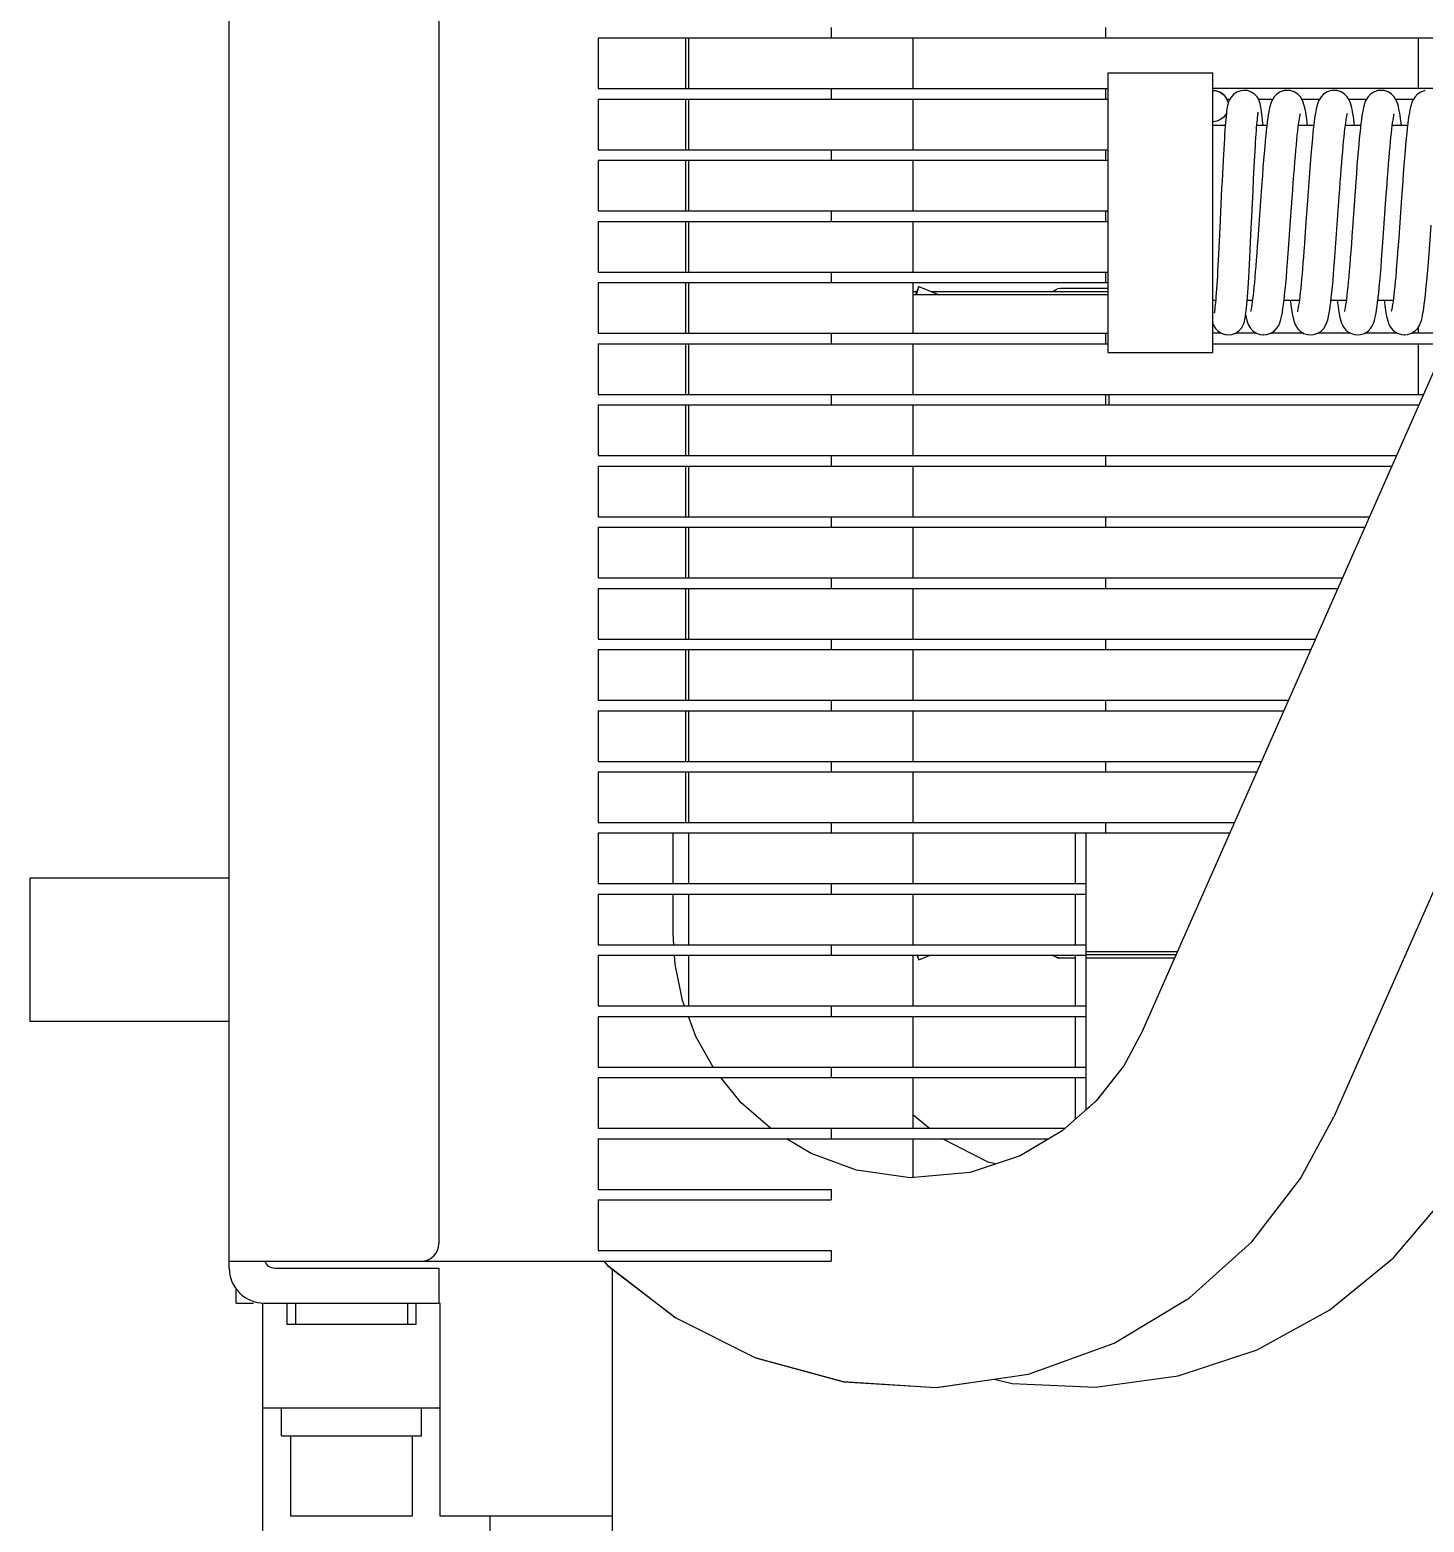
# Model space of a CAD drawing. Header units: millimetres. Extents: x 0 to 841, y 0 to 594.
# Drawn here: x 389.03 to 428.91, y 351.92 to 394.62 of the extents above; entities that cross this region are included whole.
import ezdxf

# ---------------------------------------------------------------- set-up
doc = ezdxf.new("R2010")
doc.units = ezdxf.units.MM
doc.header["$LTSCALE"] = 46.255
doc.layers.get('0').update_dxf_attribs({"linetype": 'CONTINUOUS'})
doc.layers.add('ASSEM_MEM', color=7, linetype='CONTINUOUS')

msp = doc.modelspace()

# ---------------------------------------------------------------- linework, layer by layer
at = {"color": 7, "linetype": 'CONTINUOUS'}
for p, q in [((394.727, 359.19), (394.727, 480.34)), ((400.727, 479.64), (400.727, 359.89)), ((411.947, 394.69), (411.947, 394.39)), ((419.79, 394.69), (419.79, 394.39)), ((405.277, 394.39), (430.624, 394.39)), ((405.277, 394.39), (405.277, 392.94)), ((407.777, 394.39), (407.777, 392.94)), ((407.871, 392.94), (407.871, 394.39)), ((414.277, 394.39), (414.277, 392.94)), ((428.736, 394.39), (428.736, 392.94)), ((419.857, 393.39), (422.857, 393.39)), ((419.857, 393.39), (419.857, 385.39)), ((422.857, 385.39), (422.857, 393.39)), ((405.277, 392.94), (419.857, 392.94)), ((411.947, 392.94), (411.947, 392.64)), ((419.79, 392.94), (419.79, 392.64)), ((430.624, 392.94), (422.857, 392.94)), ((422.857, 392.89), (422.863, 392.89)), ((423.757, 392.89), (423.75, 392.89)), ((423.761, 392.89), (423.757, 392.89)), ((405.277, 392.64), (419.857, 392.64)), ((405.277, 392.64), (405.277, 391.19)), ((407.777, 392.64), (407.777, 391.19)), ((407.871, 391.19), (407.871, 392.64)), ((414.277, 392.64), (414.277, 391.19)), ((423.264, 392.64), (423.35, 392.64)), ((424.164, 392.64), (424.575, 392.64)), ((425.402, 392.64), (425.916, 392.64)), ((426.744, 392.64), (427.259, 392.64)), ((428.086, 392.64), (428.601, 392.64)), ((422.857, 391.89), (423.218, 391.89)), ((424.12, 391.89), (424.406, 391.89)), ((425.31, 391.89), (425.748, 391.89)), ((426.652, 391.89), (427.09, 391.89)), ((427.995, 391.89), (428.432, 391.89)), ((405.277, 391.19), (419.857, 391.19)), ((411.947, 391.19), (411.947, 390.89)), ((419.79, 391.19), (419.79, 390.89)), ((405.277, 390.89), (419.857, 390.89)), ((405.277, 390.89), (405.277, 389.44)), ((407.777, 390.89), (407.777, 389.44)), ((407.871, 389.44), (407.871, 390.89)), ((414.277, 390.89), (414.277, 389.44)), ((424.011, 390.007), (424.029, 390.369)), ((423.952, 388.756), (424.011, 390.007)), ((405.277, 389.44), (419.857, 389.44)), ((411.947, 389.44), (411.947, 389.14)), ((419.79, 389.44), (419.79, 389.14)), ((405.277, 389.14), (419.857, 389.14)), ((405.277, 389.14), (405.277, 387.69)), ((407.777, 389.14), (407.777, 387.69)), ((407.871, 387.69), (407.871, 389.14)), ((414.277, 389.14), (414.277, 387.69)), ((423.062, 388.968), (423.043, 388.568)), ((405.277, 387.69), (419.857, 387.69)), ((405.277, 387.39), (419.857, 387.39)), ((405.277, 387.39), (405.277, 385.94)), ((407.777, 387.39), (407.777, 385.94)), ((407.871, 385.94), (407.871, 387.39)), ((411.947, 387.69), (411.947, 387.39)), ((414.277, 387.39), (414.277, 385.94)), ((419.79, 387.69), (419.79, 387.39)), ((422.857, 386.89), (422.943, 386.89)), ((423.845, 386.89), (423.995, 386.89)), ((424.899, 386.89), (425.337, 386.89)), ((426.241, 386.89), (426.679, 386.89)), ((427.584, 386.89), (428.021, 386.89)), ((428.736, 386.106), (428.736, 385.94)), ((405.277, 385.94), (419.857, 385.94)), ((405.277, 385.64), (419.857, 385.64)), ((405.277, 385.64), (405.277, 384.19)), ((407.777, 385.64), (407.777, 384.19)), ((407.871, 384.19), (407.871, 385.64)), ((411.947, 385.94), (411.947, 385.64)), ((414.277, 385.64), (414.277, 384.19)), ((419.79, 385.94), (419.79, 385.64)), ((429.638, 385.895), (420.831, 365.939)), ((423.101, 385.94), (422.857, 385.94)), ((422.857, 385.64), (429.525, 385.64)), ((424.112, 385.94), (423.512, 385.94)), ((424.218, 385.902), (424.314, 385.89)), ((424.309, 385.892), (424.317, 385.892)), ((424.317, 385.892), (424.314, 385.892)), ((425.454, 385.94), (424.523, 385.94)), ((426.794, 385.94), (425.866, 385.94)), ((436.212, 385.932), (426.32, 363.517)), ((428.138, 385.94), (427.207, 385.94)), ((428.255, 385.9), (428.343, 385.892)), ((428.336, 385.892), (428.344, 385.892)), ((428.351, 385.892), (428.344, 385.892)), ((429.48, 385.94), (428.549, 385.94)), ((428.736, 385.64), (428.736, 384.19)), ((419.857, 385.39), (422.857, 385.39)), ((405.277, 384.19), (428.885, 384.19)), ((405.277, 383.89), (428.753, 383.89)), ((405.277, 383.89), (405.277, 382.44)), ((407.777, 383.89), (407.777, 382.44)), ((407.871, 382.44), (407.871, 383.89)), ((411.947, 384.19), (411.947, 383.89)), ((414.277, 383.89), (414.277, 382.44)), ((419.79, 384.19), (419.79, 383.89)), ((419.898, 383.89), (419.898, 384.19)), ((405.277, 382.44), (428.113, 382.44)), ((411.947, 382.44), (411.947, 382.14)), ((419.79, 382.44), (419.79, 382.14)), ((405.277, 382.14), (427.98, 382.14)), ((405.277, 382.14), (405.277, 380.69)), ((407.777, 382.14), (407.777, 380.69)), ((407.871, 380.69), (407.871, 382.14)), ((414.277, 382.14), (414.277, 380.69)), ((405.277, 380.69), (427.341, 380.69)), ((411.947, 380.69), (411.947, 380.39)), ((419.79, 380.69), (419.79, 380.39)), ((405.277, 380.39), (427.208, 380.39)), ((405.277, 380.39), (405.277, 378.94)), ((407.777, 380.39), (407.777, 378.94)), ((407.871, 378.94), (407.871, 380.39)), ((414.277, 380.39), (414.277, 378.94)), ((405.277, 378.94), (426.568, 378.94)), ((411.947, 378.94), (411.947, 378.64)), ((419.79, 378.94), (419.79, 378.64)), ((405.277, 378.64), (426.436, 378.64)), ((405.277, 378.64), (405.277, 377.19)), ((407.777, 378.64), (407.777, 377.19)), ((407.871, 377.19), (407.871, 378.64)), ((414.277, 378.64), (414.277, 377.19)), ((405.277, 377.19), (425.796, 377.19)), ((411.947, 377.19), (411.947, 376.89)), ((419.79, 377.19), (419.79, 376.89)), ((405.277, 376.89), (425.664, 376.89)), ((405.277, 376.89), (405.277, 375.44)), ((407.777, 376.89), (407.777, 375.44)), ((407.871, 375.44), (407.871, 376.89)), ((414.277, 376.89), (414.277, 375.44)), ((405.277, 375.44), (425.024, 375.44)), ((411.947, 375.44), (411.947, 375.14)), ((419.79, 375.44), (419.79, 375.14)), ((405.277, 375.14), (424.891, 375.14)), ((405.277, 375.14), (405.277, 373.69)), ((407.777, 375.14), (407.777, 373.69)), ((407.871, 373.69), (407.871, 375.14)), ((414.277, 375.14), (414.277, 373.69)), ((405.277, 373.69), (424.251, 373.69)), ((411.947, 373.69), (411.947, 373.39)), ((419.79, 373.69), (419.79, 373.39)), ((405.277, 373.39), (424.119, 373.39)), ((405.277, 373.39), (405.277, 371.94)), ((407.777, 373.39), (407.777, 371.94)), ((407.871, 371.94), (407.871, 373.39)), ((414.277, 373.39), (414.277, 371.94)), ((405.277, 371.94), (423.479, 371.94)), ((411.947, 371.94), (411.947, 371.64)), ((419.79, 371.94), (419.79, 371.64)), ((405.277, 371.64), (423.347, 371.64)), ((405.277, 371.64), (405.277, 370.19)), ((407.427, 370.19), (407.427, 371.64)), ((407.871, 370.19), (407.871, 371.64)), ((414.277, 371.64), (414.277, 370.19)), ((418.927, 371.64), (418.927, 370.19)), ((419.227, 371.64), (419.227, 363.707)), ((394.727, 370.345), (389.027, 370.345)), ((389.027, 370.345), (389.027, 366.245)), ((405.277, 370.19), (419.227, 370.19)), ((405.277, 369.89), (419.227, 369.89)), ((405.277, 369.89), (405.277, 368.44)), ((407.427, 368.765), (407.427, 369.89)), ((407.871, 368.44), (407.871, 369.89)), ((411.947, 370.19), (411.947, 369.89)), ((414.277, 369.89), (414.277, 368.44)), ((418.927, 369.89), (418.927, 368.44)), ((407.447, 368.44), (407.427, 368.765)), ((405.277, 368.44), (419.227, 368.44)), ((405.277, 368.14), (419.227, 368.14)), ((405.277, 368.14), (405.277, 366.69)), ((407.871, 366.69), (407.871, 368.14)), ((411.947, 368.44), (411.947, 368.14)), ((414.277, 368.14), (414.277, 366.69)), ((418.927, 368.14), (418.927, 366.69)), ((405.277, 366.69), (419.227, 366.69)), ((405.277, 366.39), (419.227, 366.39)), ((405.277, 366.39), (405.277, 364.94)), ((411.947, 366.69), (411.947, 366.39)), ((414.277, 366.39), (414.277, 364.94)), ((418.927, 366.39), (418.927, 364.94)), ((394.727, 366.245), (389.027, 366.245)), ((405.277, 364.94), (419.227, 364.94)), ((411.947, 364.94), (411.947, 364.64)), ((405.277, 364.64), (419.227, 364.64)), ((405.277, 364.64), (405.277, 363.19)), ((414.277, 364.64), (414.277, 363.19)), ((418.927, 364.64), (418.927, 363.441)), ((414.749, 363.19), (414.277, 363.575)), ((405.277, 363.19), (418.643, 363.19)), ((411.947, 363.19), (411.947, 362.89)), ((405.277, 362.89), (418.177, 362.89)), ((405.277, 362.89), (405.277, 361.44)), ((411.373, 362.466), (410.67, 362.89)), ((414.277, 362.89), (414.277, 361.776)), ((405.277, 361.44), (411.947, 361.44)), ((411.947, 361.44), (411.947, 361.14)), ((405.277, 361.14), (411.947, 361.14)), ((405.277, 361.14), (405.277, 359.69)), ((405.277, 359.69), (411.947, 359.69)), ((411.947, 359.69), (411.947, 359.39)), ((394.727, 359.39), (411.947, 359.39)), ((396.027, 359.19), (400.727, 359.19)), ((400.727, 359.19), (400.727, 358.19)), ((405.44, 359.39), (405.547, 359.271)), ((405.692, 339.34), (405.692, 359.157)), ((394.927, 358.19), (394.927, 358.607)), ((394.927, 358.19), (395.427, 358.19)), ((395.692, 338.34), (395.692, 358.19)), ((395.727, 358.19), (400.762, 358.19)), ((396.377, 358.19), (396.377, 357.59)), ((396.627, 358.19), (396.627, 357.59)), ((399.827, 358.19), (399.827, 357.59)), ((400.077, 357.59), (400.077, 358.19)), ((400.762, 352.09), (400.762, 358.19)), ((396.377, 357.59), (400.077, 357.59)), ((395.692, 355.19), (400.762, 355.19)), ((396.227, 354.39), (396.227, 355.19)), ((400.227, 354.39), (400.227, 355.19)), ((396.227, 354.39), (400.227, 354.39)), ((396.492, 352.09), (396.492, 354.39)), ((399.962, 354.39), (399.962, 352.09)), ((399.962, 352.09), (396.492, 352.09)), ((405.692, 352.09), (400.762, 352.09)), ((402.192, 351.29), (402.192, 352.09))]:
    msp.add_line(p, q, dxfattribs=at)
for points in [[(422.863, 392.89), (422.974, 392.875), (423.082, 392.83), (423.175, 392.758), (423.246, 392.665), (423.291, 392.557), (423.297, 392.508)], [(423.307, 392.539), (423.3, 392.56), (423.274, 392.623), (423.229, 392.699), (423.159, 392.776), (423.063, 392.84), (422.949, 392.88), (422.863, 392.89)], [(423.75, 392.89), (423.662, 392.88), (423.548, 392.839), (423.452, 392.774), (423.383, 392.696), (423.338, 392.62), (423.312, 392.557), (423.296, 392.504), (423.285, 392.455), (423.275, 392.404), (423.266, 392.348), (423.257, 392.287), (423.249, 392.218), (423.241, 392.143), (423.233, 392.059), (423.225, 391.966), (423.216, 391.864), (423.208, 391.753), (423.199, 391.631), (423.191, 391.501), (423.182, 391.36), (423.173, 391.21), (423.164, 391.05), (423.155, 390.879), (423.145, 390.696), (423.135, 390.503), (423.125, 390.297), (423.114, 390.081), (423.062, 388.968)], [(424.299, 391.89), (424.295, 391.937), (424.286, 392.04), (424.276, 392.132), (424.267, 392.214), (424.258, 392.286), (424.248, 392.35), (424.239, 392.407), (424.228, 392.459), (424.216, 392.509), (424.2, 392.562), (424.173, 392.625), (424.128, 392.7), (424.058, 392.777), (423.962, 392.841), (423.849, 392.881), (423.761, 392.89)], [(424.989, 392.89), (424.903, 392.881), (424.788, 392.844), (424.688, 392.779), (424.613, 392.701), (424.564, 392.623), (424.532, 392.553), (424.51, 392.489), (424.492, 392.424), (424.476, 392.354), (424.461, 392.278), (424.446, 392.192), (424.432, 392.095), (424.418, 391.989), (424.404, 391.872), (424.39, 391.743), (424.375, 391.601), (424.36, 391.446), (424.345, 391.276), (424.329, 391.091), (424.312, 390.892), (424.296, 390.68), (424.279, 390.457), (424.262, 390.226), (424.245, 389.99), (424.179, 389.052)], [(425.57, 391.89), (425.562, 391.963), (425.547, 392.077), (425.532, 392.178), (425.517, 392.267), (425.502, 392.347), (425.486, 392.418), (425.468, 392.484), (425.446, 392.55), (425.414, 392.621), (425.365, 392.7), (425.29, 392.779), (425.189, 392.843), (425.074, 392.882), (424.989, 392.89)], [(426.33, 392.89), (426.243, 392.882), (426.13, 392.844), (426.031, 392.781), (425.958, 392.706), (425.909, 392.63), (425.877, 392.561), (425.854, 392.497), (425.836, 392.432), (425.82, 392.363), (425.805, 392.285), (425.789, 392.196), (425.774, 392.093), (425.758, 391.976), (425.742, 391.842), (425.726, 391.692), (425.709, 391.522), (425.692, 391.334), (425.674, 391.126), (425.655, 390.899), (425.636, 390.656), (425.617, 390.399), (425.597, 390.133), (425.578, 389.864), (425.526, 389.116)], [(426.913, 391.89), (426.905, 391.951), (426.89, 392.072), (426.874, 392.179), (426.858, 392.273), (426.843, 392.353), (426.827, 392.425), (426.808, 392.49), (426.786, 392.555), (426.754, 392.625), (426.705, 392.702), (426.632, 392.779), (426.532, 392.844), (426.417, 392.882), (426.33, 392.89)], [(427.672, 392.89), (427.583, 392.881), (427.467, 392.841), (427.368, 392.776), (427.294, 392.698), (427.245, 392.619), (427.213, 392.547), (427.191, 392.48), (427.173, 392.411), (427.157, 392.337), (427.141, 392.254), (427.126, 392.16), (427.111, 392.055), (427.096, 391.938), (427.081, 391.807), (427.065, 391.663), (427.05, 391.505), (427.034, 391.334), (427.018, 391.15), (427.001, 390.951), (426.984, 390.738), (426.967, 390.509), (426.949, 390.264), (426.93, 390.004), (426.856, 388.954)], [(428.255, 391.89), (428.246, 391.959), (428.231, 392.078), (428.216, 392.182), (428.201, 392.274), (428.185, 392.354), (428.169, 392.425), (428.15, 392.491), (428.127, 392.557), (428.095, 392.626), (428.046, 392.703), (427.973, 392.779), (427.874, 392.843), (427.759, 392.881), (427.672, 392.89)], [(428.925, 392.881), (428.81, 392.842), (428.711, 392.777), (428.638, 392.699), (428.589, 392.621), (428.557, 392.549), (428.534, 392.48), (428.515, 392.41), (428.498, 392.335), (428.483, 392.252), (428.468, 392.159), (428.453, 392.055), (428.438, 391.939), (428.423, 391.81), (428.408, 391.667), (428.392, 391.51), (428.376, 391.339), (428.36, 391.154), (428.344, 390.955), (428.327, 390.743), (428.31, 390.521), (428.293, 390.29), (428.276, 390.054), (428.259, 389.815), (428.209, 389.11)], [(423.25, 392.224), (423.246, 392.216), (423.175, 392.123), (423.082, 392.051), (422.974, 392.006), (422.857, 391.991)], [(424.029, 390.369), (424.046, 390.705), (424.054, 390.862), (424.062, 391.011), (424.07, 391.152), (424.078, 391.285), (424.086, 391.41), (424.093, 391.526), (424.101, 391.634), (424.108, 391.734), (424.115, 391.826), (424.122, 391.909), (424.129, 391.985), (424.135, 392.052), (424.142, 392.112), (424.148, 392.163), (424.153, 392.206), (424.159, 392.24), (424.163, 392.264), (424.163, 392.267)], [(425.078, 389.031), (425.132, 389.801), (425.148, 390.032), (425.164, 390.251), (425.179, 390.459), (425.194, 390.656), (425.209, 390.843), (425.223, 391.018), (425.237, 391.182), (425.251, 391.335), (425.265, 391.476), (425.278, 391.607), (425.291, 391.726), (425.303, 391.833), (425.315, 391.928), (425.327, 392.012), (425.338, 392.082), (425.348, 392.14), (425.357, 392.185), (425.364, 392.215), (425.365, 392.218)], [(426.412, 388.917), (426.478, 389.856), (426.493, 390.066), (426.507, 390.266), (426.521, 390.458), (426.535, 390.641), (426.549, 390.815), (426.563, 390.982), (426.576, 391.141), (426.589, 391.29), (426.602, 391.43), (426.615, 391.56), (426.628, 391.68), (426.64, 391.788), (426.652, 391.885), (426.663, 391.971), (426.674, 392.045), (426.684, 392.108), (426.694, 392.158), (426.702, 392.197), (426.708, 392.222), (426.709, 392.224)], [(427.814, 389.778), (427.83, 389.996), (427.845, 390.206), (427.86, 390.407), (427.874, 390.6), (427.889, 390.784), (427.903, 390.958), (427.916, 391.122), (427.93, 391.276), (427.943, 391.419), (427.956, 391.55), (427.969, 391.67), (427.981, 391.779), (427.993, 391.876), (428.004, 391.963), (428.015, 392.037), (428.025, 392.101), (428.035, 392.153), (428.043, 392.193), (428.05, 392.22), (428.05, 392.222)], [(427.001, 385.891), (427.086, 385.899), (427.202, 385.937), (427.303, 386.002), (427.378, 386.081), (427.427, 386.16), (427.459, 386.23), (427.481, 386.296), (427.499, 386.363), (427.515, 386.435), (427.531, 386.515), (427.546, 386.606), (427.561, 386.708), (427.576, 386.822), (427.591, 386.951), (427.606, 387.095), (427.622, 387.253), (427.638, 387.427), (427.655, 387.617), (427.672, 387.824), (427.69, 388.048), (427.708, 388.288), (427.727, 388.54), (427.745, 388.799), (427.814, 389.778)], [(424.179, 389.052), (424.148, 388.62), (424.133, 388.417), (424.119, 388.223), (424.104, 388.037), (424.09, 387.862), (424.076, 387.695), (424.063, 387.54), (424.05, 387.394), (424.037, 387.26), (424.024, 387.137), (424.011, 387.024), (423.999, 386.923), (423.987, 386.833), (423.976, 386.754), (423.965, 386.686), (423.956, 386.631), (423.947, 386.589), (423.94, 386.561), (423.939, 386.559)], [(424.317, 385.892), (424.405, 385.9), (424.521, 385.939), (424.621, 386.005), (424.696, 386.084), (424.745, 386.163), (424.777, 386.237), (424.8, 386.307), (424.819, 386.379), (424.836, 386.458), (424.852, 386.546), (424.868, 386.646), (424.883, 386.759), (424.899, 386.886), (424.915, 387.026), (424.931, 387.18), (424.947, 387.35), (424.964, 387.538), (424.981, 387.744), (425, 387.971), (425.019, 388.218), (425.038, 388.482), (425.058, 388.756), (425.078, 389.031)], [(425.526, 389.116), (425.495, 388.688), (425.481, 388.489), (425.467, 388.3), (425.453, 388.121), (425.439, 387.95), (425.426, 387.789), (425.413, 387.636), (425.4, 387.491), (425.388, 387.354), (425.375, 387.226), (425.363, 387.108), (425.351, 387.001), (425.339, 386.904), (425.327, 386.817), (425.316, 386.742), (425.306, 386.678), (425.296, 386.626), (425.288, 386.586), (425.282, 386.56), (425.281, 386.557)], [(428.209, 389.11), (428.178, 388.67), (428.163, 388.463), (428.148, 388.264), (428.134, 388.075), (428.119, 387.895), (428.105, 387.725), (428.092, 387.566), (428.078, 387.418), (428.065, 387.28), (428.052, 387.154), (428.039, 387.039), (428.027, 386.935), (428.015, 386.843), (428.004, 386.762), (427.993, 386.693), (427.983, 386.636), (427.974, 386.592), (427.967, 386.563), (427.966, 386.56)], [(428.344, 385.892), (428.431, 385.9), (428.548, 385.939), (428.648, 386.005), (428.722, 386.084), (428.771, 386.163), (428.804, 386.237), (428.827, 386.307), (428.846, 386.379), (428.862, 386.458), (428.878, 386.546), (428.894, 386.646), (428.909, 386.759), (428.925, 386.886), (428.941, 387.026), (428.957, 387.18), (428.973, 387.35), (428.99, 387.538), (429.008, 387.744), (429.026, 387.971), (429.045, 388.218), (429.065, 388.482), (429.084, 388.756), (429.104, 389.031)], [(423.307, 385.89), (423.402, 385.901), (423.515, 385.942), (423.61, 386.005), (423.679, 386.082), (423.724, 386.158), (423.751, 386.222), (423.767, 386.278), (423.78, 386.331), (423.79, 386.385), (423.799, 386.445), (423.808, 386.512), (423.817, 386.587), (423.826, 386.671), (423.834, 386.765), (423.843, 386.869), (423.852, 386.982), (423.861, 387.105), (423.87, 387.238), (423.879, 387.384), (423.889, 387.542), (423.899, 387.714), (423.909, 387.9), (423.919, 388.1), (423.93, 388.312), (423.941, 388.532), (423.952, 388.756)], [(425.66, 385.891), (425.746, 385.899), (425.862, 385.938), (425.961, 386.002), (426.035, 386.08), (426.084, 386.158), (426.116, 386.228), (426.139, 386.294), (426.157, 386.36), (426.173, 386.432), (426.188, 386.514), (426.204, 386.606), (426.219, 386.712), (426.234, 386.831), (426.25, 386.963), (426.266, 387.11), (426.282, 387.273), (426.299, 387.453), (426.316, 387.653), (426.334, 387.875), (426.353, 388.119), (426.373, 388.381), (426.393, 388.65), (426.412, 388.917)], [(426.856, 388.954), (426.839, 388.719), (426.823, 388.496), (426.808, 388.286), (426.792, 388.087), (426.777, 387.899), (426.763, 387.722), (426.748, 387.557), (426.735, 387.404), (426.721, 387.263), (426.708, 387.135), (426.695, 387.02), (426.683, 386.918), (426.671, 386.828), (426.66, 386.75), (426.649, 386.685), (426.64, 386.631), (426.631, 386.591), (426.625, 386.563), (426.624, 386.56)], [(423.043, 388.568), (423.024, 388.206), (423.016, 388.038), (423.007, 387.879), (422.999, 387.727), (422.991, 387.584), (422.983, 387.449), (422.975, 387.322), (422.967, 387.205), (422.959, 387.095), (422.952, 386.995), (422.944, 386.903), (422.937, 386.821), (422.93, 386.747), (422.923, 386.682), (422.917, 386.626), (422.911, 386.58), (422.905, 386.544), (422.901, 386.518), (422.9, 386.515)], [(425.077, 386.89), (425.09, 386.781), (425.105, 386.673), (425.12, 386.577), (425.134, 386.492), (425.149, 386.417), (425.165, 386.349), (425.183, 386.286), (425.205, 386.222), (425.238, 386.152), (425.287, 386.076), (425.36, 386), (425.459, 385.937), (425.573, 385.899), (425.66, 385.891)], [(426.419, 386.89), (426.428, 386.82), (426.443, 386.703), (426.458, 386.599), (426.473, 386.509), (426.489, 386.429), (426.505, 386.358), (426.523, 386.292), (426.545, 386.226), (426.577, 386.156), (426.626, 386.079), (426.699, 386.002), (426.798, 385.938), (426.913, 385.9), (427.001, 385.891)], [(427.762, 386.89), (427.767, 386.845), (427.783, 386.719), (427.799, 386.61), (427.814, 386.515), (427.83, 386.433), (427.846, 386.36), (427.864, 386.293), (427.887, 386.227), (427.919, 386.156), (427.968, 386.079), (428.042, 386.003), (428.14, 385.939), (428.255, 385.9)], [(423.801, 386.455), (423.815, 386.386), (423.833, 386.314), (423.855, 386.244), (423.886, 386.17), (423.934, 386.09), (424.004, 386.011), (424.101, 385.944), (424.218, 385.902)], [(422.857, 386.24), (422.864, 386.219), (422.891, 386.155), (422.936, 386.079), (423.006, 386.004), (423.099, 385.941), (423.211, 385.901), (423.307, 385.89)], [(407.753, 366.69), (407.694, 366.848), (407.482, 367.887), (407.466, 368.14)], [(408.575, 364.94), (408.079, 365.814), (407.865, 366.39)], [(420.831, 365.939), (420.312, 364.976), (419.537, 363.982)], [(420.309, 364.972), (420.306, 364.966), (419.528, 363.972), (419.227, 363.706)], [(410.207, 363.19), (409.373, 363.922), (408.791, 364.64)], [(419.537, 363.982), (418.556, 363.113), (417.355, 362.407), (415.918, 361.926), (414.201, 361.769), (412.67, 361.989), (411.373, 362.466)], [(405.442, 359.39), (405.56, 359.259), (407.499, 357.765), (409.777, 356.625), (412.305, 355.94), (414.958, 355.776), (417.589, 356.156), (420.039, 357.039), (422.191, 358.339), (423.976, 359.945), (425.373, 361.753), (426.32, 363.517)], [(416.603, 356.014), (417.125, 355.891), (419.508, 355.779), (421.871, 356.103), (424.129, 356.852), (426.206, 357.994), (428.032, 359.487), (429.552, 361.275), (430.72, 363.296)], [(416.644, 362.169), (416.434, 362.224), (415.126, 362.89)], [(405.547, 359.271), (407.483, 357.775), (409.76, 356.632), (412.286, 355.943), (414.939, 355.776), (416.604, 356.013)]]:
    msp.add_lwpolyline(points, dxfattribs=at)
for centre, radius, start, end in [((400.227, 359.89), 0.5, 270, 360), ((395.727, 359.19), 1, 180, 270), ((396.027, 359.49), 0.3, 199.4712, 270)]:
    msp.add_arc(centre, radius, start, end, dxfattribs=at)
at = {"layer": 'ASSEM_MEM', "color": 7, "linetype": 'CONTINUOUS'}
for p, q in [((414.277, 387.13), (414.393, 387.13)), ((419.857, 387.04), (414.277, 387.04)), ((414.45, 387.273), (414.357, 387.04)), ((414.386, 387.04), (414.45, 387.273)), ((414.45, 387.273), (415.03, 387.04)), ((414.805, 387.13), (419.857, 387.13)), ((418.331, 387.168), (418.293, 387.13)), ((418.331, 387.167), (418.415, 387.209)), ((418.507, 387.223), (418.415, 387.209)), ((419.857, 387.223), (418.507, 387.223)), ((414.397, 368.14), (414.45, 368.008)), ((414.45, 368.008), (414.413, 368.14)), ((414.45, 368.008), (414.78, 368.14)), ((418.303, 368.14), (418.331, 368.113)), ((421.846, 368.24), (419.227, 368.24)), ((421.807, 368.15), (419.227, 368.15)), ((418.507, 368.058), (418.413, 368.073)), ((418.927, 368.058), (418.507, 368.058)), ((421.766, 368.058), (419.227, 368.058))]:
    msp.add_line(p, q, dxfattribs=at)
for points in [[(418.413, 368.073), (418.322, 368.12), (418.302, 368.14)], [(418.331, 368.113), (418.415, 368.072), (418.507, 368.058)]]:
    msp.add_lwpolyline(points, dxfattribs=at)

doc.saveas('drawing.dxf')
